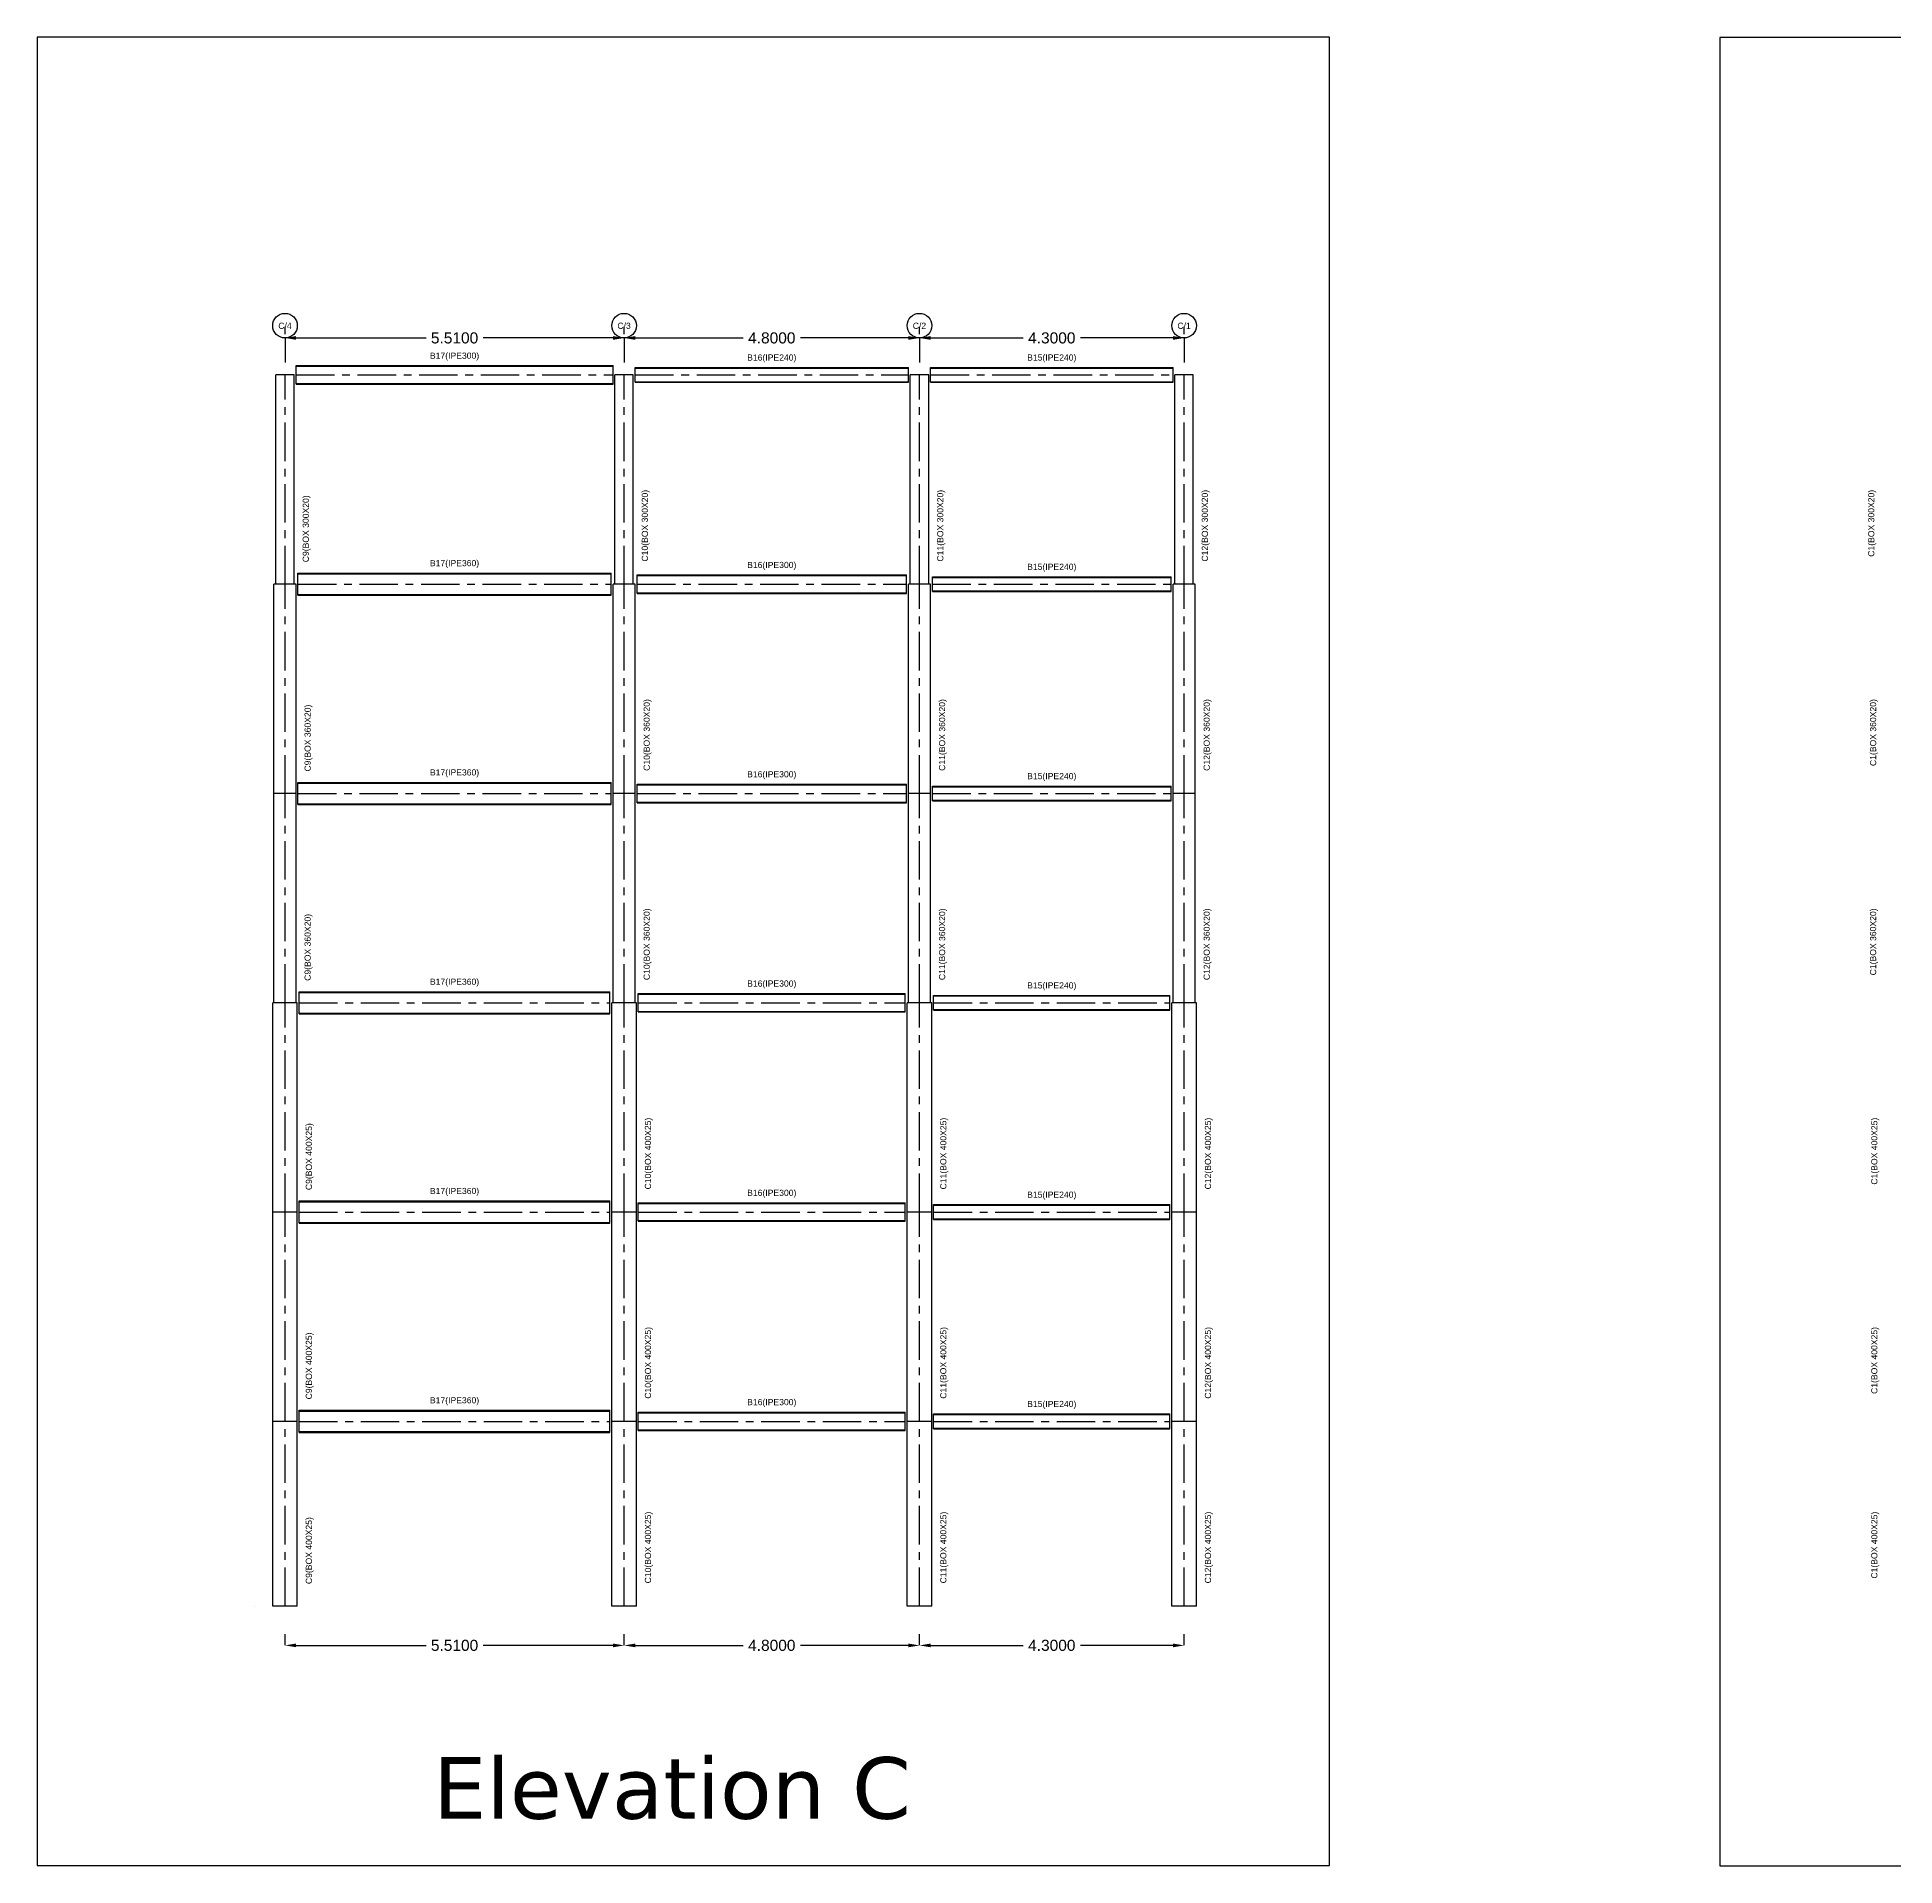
# Model space of a CAD drawing. Header units: metres. Extents: x 158 to 495, y 93 to 262.
# Drawn here: x 322.38 to 352.57, y 231.6 to 261.31 of the extents above; entities that cross this region are included whole.
import ezdxf
from ezdxf.enums import TextEntityAlignment as Align

# ---------------------------------------------------------------- set-up
doc = ezdxf.new("R2010")
doc.units = ezdxf.units.M
doc.header["$MEASUREMENT"] = 0
doc.linetypes.add('CENTER', pattern=[2, 1.25, -0.25, 0.25, -0.25])
doc.styles.get("Standard").update_dxf_attribs({"font": 'arial.ttf'})
doc.dimstyles.get("Standard").update_dxf_attribs({"dimtxt": 0.18, "dimasz": 0.18, "dimexe": 0.18, "dimexo": 0.0625, "dimgap": 0.09, "dimtad": 0, "dimtih": 1, "dimtoh": 1, "dimdec": 4, "dimzin": 0, "dimdsep": 46, "dimtxsty": 'Standard', "dimcen": 0.09, "dimadec": 0, "dimazin": 0, "dimtfac": 1, "dimtdec": 4, "dimtofl": 0, "dimtmove": 0, "dimatfit": 3, "dimfxl": 1, "dimtolj": 1, "dimtzin": 0, "dimarcsym": 0})

# ---------------------------------------------------------------- blocks, each defined once
blk = doc.blocks.new('*D152')
at = {"color": 0, "lineweight": -2, "transparency": 16777216}
for p, q in [((326.412, 235.186), (326.412, 235.363)), ((326.592, 235.183), (328.703, 235.183)), ((331.742, 235.183), (329.63, 235.183)), ((331.922, 235.186), (331.922, 235.363))]:
    blk.add_line(p, q, dxfattribs=at)
at = {"color": 0, "transparency": 16777216}
for points in [[(326.592, 235.213), (326.592, 235.153), (326.412, 235.183)], [(331.742, 235.213), (331.742, 235.153), (331.922, 235.183)]]:
    blk.add_solid(points, dxfattribs=at)
at = {"layer": 'Defpoints', "color": 0, "transparency": 16777216}
for p in [(331.922, 235.183), (326.412, 235.123), (331.922, 235.123)]:
    blk.add_point(p, dxfattribs=at)
at = {"color": 0, "transparency": 16777216, "insert": (329.167, 235.183), "char_height": 0.18, "attachment_point": 5}
blk.add_mtext('\\A1;5.5100', dxfattribs=at)
blk = doc.blocks.new('*D153')
at = {"color": 0, "lineweight": -2, "transparency": 16777216}
for p, q in [((331.922, 235.186), (331.922, 235.363)), ((332.102, 235.183), (333.855, 235.183)), ((336.542, 235.183), (334.789, 235.183)), ((336.722, 235.186), (336.722, 235.363))]:
    blk.add_line(p, q, dxfattribs=at)
at = {"color": 0, "transparency": 16777216}
for points in [[(332.102, 235.213), (332.102, 235.153), (331.922, 235.183)], [(336.542, 235.213), (336.542, 235.153), (336.722, 235.183)]]:
    blk.add_solid(points, dxfattribs=at)
at = {"layer": 'Defpoints', "color": 0, "transparency": 16777216}
for p in [(336.722, 235.183), (331.922, 235.123), (336.722, 235.123)]:
    blk.add_point(p, dxfattribs=at)
at = {"color": 0, "transparency": 16777216, "insert": (334.322, 235.183), "char_height": 0.18, "attachment_point": 5}
blk.add_mtext('\\A1;4.8000', dxfattribs=at)
blk = doc.blocks.new('*D154')
at = {"color": 0, "lineweight": -2, "transparency": 16777216}
for p, q in [((336.722, 235.186), (336.722, 235.363)), ((336.902, 235.183), (338.405, 235.183)), ((340.842, 235.183), (339.339, 235.183)), ((341.022, 235.186), (341.022, 235.363))]:
    blk.add_line(p, q, dxfattribs=at)
at = {"color": 0, "transparency": 16777216}
for points in [[(336.902, 235.213), (336.902, 235.153), (336.722, 235.183)], [(340.842, 235.213), (340.842, 235.153), (341.022, 235.183)]]:
    blk.add_solid(points, dxfattribs=at)
at = {"layer": 'Defpoints', "color": 0, "transparency": 16777216}
for p in [(341.022, 235.183), (336.722, 235.123), (341.022, 235.123)]:
    blk.add_point(p, dxfattribs=at)
at = {"color": 0, "transparency": 16777216, "insert": (338.872, 235.183), "char_height": 0.18, "attachment_point": 5}
blk.add_mtext('\\A1;4.3000', dxfattribs=at)
blk = doc.blocks.new('*D174')
at = {"color": 0, "lineweight": -2, "transparency": 16777216}
for p, q in [((326.412, 256.486), (326.412, 256.603)), ((331.922, 256.486), (331.922, 256.603)), ((326.592, 256.423), (328.703, 256.423)), ((331.742, 256.423), (329.63, 256.423))]:
    blk.add_line(p, q, dxfattribs=at)
at = {"color": 0, "transparency": 16777216}
for points in [[(326.592, 256.453), (326.592, 256.393), (326.412, 256.423)], [(331.742, 256.453), (331.742, 256.393), (331.922, 256.423)]]:
    blk.add_solid(points, dxfattribs=at)
at = {"layer": 'Defpoints', "color": 0, "transparency": 16777216}
for p in [(326.412, 256.423), (331.922, 256.423), (331.922, 256.423)]:
    blk.add_point(p, dxfattribs=at)
at = {"color": 0, "transparency": 16777216, "insert": (329.167, 256.423), "char_height": 0.18, "attachment_point": 5}
blk.add_mtext('\\A1;5.5100', dxfattribs=at)
blk = doc.blocks.new('*D175')
at = {"color": 0, "lineweight": -2, "transparency": 16777216}
for p, q in [((331.922, 256.486), (331.922, 256.603)), ((336.722, 256.486), (336.722, 256.603)), ((332.102, 256.423), (333.855, 256.423)), ((336.542, 256.423), (334.789, 256.423))]:
    blk.add_line(p, q, dxfattribs=at)
at = {"color": 0, "transparency": 16777216}
for points in [[(332.102, 256.453), (332.102, 256.393), (331.922, 256.423)], [(336.542, 256.453), (336.542, 256.393), (336.722, 256.423)]]:
    blk.add_solid(points, dxfattribs=at)
at = {"layer": 'Defpoints', "color": 0, "transparency": 16777216}
for p in [(331.922, 256.423), (336.722, 256.423), (336.722, 256.423)]:
    blk.add_point(p, dxfattribs=at)
at = {"color": 0, "transparency": 16777216, "insert": (334.322, 256.423), "char_height": 0.18, "attachment_point": 5}
blk.add_mtext('\\A1;4.8000', dxfattribs=at)
blk = doc.blocks.new('*D176')
at = {"color": 0, "lineweight": -2, "transparency": 16777216}
for p, q in [((336.722, 256.486), (336.722, 256.603)), ((341.022, 256.486), (341.022, 256.603)), ((336.902, 256.423), (338.405, 256.423)), ((340.842, 256.423), (339.339, 256.423))]:
    blk.add_line(p, q, dxfattribs=at)
at = {"color": 0, "transparency": 16777216}
for points in [[(336.902, 256.453), (336.902, 256.393), (336.722, 256.423)], [(340.842, 256.453), (340.842, 256.393), (341.022, 256.423)]]:
    blk.add_solid(points, dxfattribs=at)
at = {"layer": 'Defpoints', "color": 0, "transparency": 16777216}
for p in [(336.722, 256.423), (341.022, 256.423), (341.022, 256.423)]:
    blk.add_point(p, dxfattribs=at)
at = {"color": 0, "transparency": 16777216, "insert": (338.872, 256.423), "char_height": 0.18, "attachment_point": 5}
blk.add_mtext('\\A1;4.3000', dxfattribs=at)

msp = doc.modelspace()

# ---------------------------------------------------------------- linework, layer by layer
for p, q in [((322.38421, 261.30961), (322.38421, 231.60961)), ((343.38421, 261.30961), (322.38421, 261.30961)), ((343.38421, 231.60961), (343.38421, 261.30961)), ((349.72889, 261.30201), (349.72889, 231.60201)), ((370.72889, 261.30201), (349.72889, 261.30201)), ((322.38421, 231.60961), (343.38421, 231.60961)), ((349.72889, 231.60201), (370.72889, 231.60201))]:
    msp.add_line(p, q)
at = {"linetype": 'CENTER', "ltscale": 0.5}
for p, q in [((326.41174, 256.42301), (326.41174, 256.02301)), ((331.92174, 256.42301), (331.92174, 256.02301)), ((336.72174, 256.42301), (336.72174, 256.02301)), ((341.02174, 256.42301), (341.02174, 256.02301)), ((326.41174, 252.42301), (326.41174, 255.82301)), ((326.59174, 255.82301), (331.74174, 255.82301)), ((331.92174, 252.42301), (331.92174, 255.82301)), ((332.10174, 255.82301), (336.54174, 255.82301)), ((336.72174, 252.42301), (336.72174, 255.82301)), ((336.90174, 255.82301), (340.84174, 255.82301)), ((341.02174, 252.42301), (341.02174, 255.82301)), ((326.41174, 249.02301), (326.41174, 252.42301)), ((326.62174, 252.42301), (331.71174, 252.42301)), ((331.92174, 249.02301), (331.92174, 252.42301)), ((332.13174, 252.42301), (336.51174, 252.42301)), ((336.72174, 249.02301), (336.72174, 252.42301)), ((336.93174, 252.42301), (340.81174, 252.42301)), ((341.02174, 249.02301), (341.02174, 252.42301)), ((326.41174, 245.62301), (326.41174, 249.02301)), ((326.62174, 249.02301), (331.71174, 249.02301)), ((331.92174, 245.62301), (331.92174, 249.02301)), ((332.13174, 249.02301), (336.51174, 249.02301)), ((336.72174, 245.62301), (336.72174, 249.02301)), ((336.93174, 249.02301), (340.81174, 249.02301)), ((341.02174, 245.62301), (341.02174, 249.02301)), ((326.41174, 242.22301), (326.41174, 245.62301)), ((326.64174, 245.62301), (331.69174, 245.62301)), ((331.92174, 242.22301), (331.92174, 245.62301)), ((332.15174, 245.62301), (336.49174, 245.62301)), ((336.72174, 242.22301), (336.72174, 245.62301)), ((336.95174, 245.62301), (340.79174, 245.62301)), ((341.02174, 242.22301), (341.02174, 245.62301)), ((326.41174, 238.82301), (326.41174, 242.22301)), ((326.64174, 242.22301), (331.69174, 242.22301)), ((331.92174, 238.82301), (331.92174, 242.22301)), ((332.15174, 242.22301), (336.49174, 242.22301)), ((336.72174, 238.82301), (336.72174, 242.22301)), ((336.95174, 242.22301), (340.79174, 242.22301)), ((341.02174, 238.82301), (341.02174, 242.22301)), ((326.41174, 235.82301), (326.41174, 238.82301)), ((326.64174, 238.82301), (331.69174, 238.82301)), ((331.92174, 235.82301), (331.92174, 238.82301)), ((332.15174, 238.82301), (336.49174, 238.82301)), ((336.72174, 235.82301), (336.72174, 238.82301)), ((336.95174, 238.82301), (340.79174, 238.82301)), ((341.02174, 235.82301), (341.02174, 238.82301)), ((325.91174, 235.82301), (325.91174, 235.82301)), ((325.91174, 235.82301), (325.91174, 235.82301))]:
    msp.add_line(p, q, dxfattribs=at)
at = {"linetype": 'Continuous'}
for p, q in [((326.26174, 252.42301), (326.26174, 255.82301)), ((326.26174, 252.42301), (326.26174, 255.82301)), ((326.56174, 255.82301), (326.26174, 255.82301)), ((326.56174, 252.42301), (326.56174, 255.82301)), ((326.59174, 255.97301), (331.74174, 255.97301)), ((326.59174, 255.67301), (326.59174, 255.97301)), ((326.59174, 255.96231), (331.74174, 255.96231)), ((326.59174, 255.96231), (331.74174, 255.96231)), ((331.74174, 255.67301), (331.74174, 255.97301)), ((331.77174, 252.42301), (331.77174, 255.82301)), ((331.77174, 252.42301), (331.77174, 255.82301)), ((332.07174, 255.82301), (331.77174, 255.82301)), ((332.07174, 252.42301), (332.07174, 255.82301)), ((332.10174, 255.94301), (336.54174, 255.94301)), ((332.10174, 255.70301), (332.10174, 255.94301)), ((332.10174, 255.93321), (336.54174, 255.93321)), ((332.10174, 255.93321), (336.54174, 255.93321)), ((332.10174, 255.71281), (336.54174, 255.71281)), ((332.10174, 255.70301), (336.54174, 255.70301)), ((332.10174, 255.70301), (336.54174, 255.70301)), ((336.54174, 255.70301), (336.54174, 255.94301)), ((336.57174, 252.42301), (336.57174, 255.82301)), ((336.57174, 252.42301), (336.57174, 255.82301)), ((336.87174, 255.82301), (336.57174, 255.82301)), ((336.87174, 252.42301), (336.87174, 255.82301)), ((336.90174, 255.94301), (340.84174, 255.94301)), ((336.90174, 255.70301), (336.90174, 255.94301)), ((336.90174, 255.93321), (340.84174, 255.93321)), ((336.90174, 255.93321), (340.84174, 255.93321)), ((336.90174, 255.71281), (340.84174, 255.71281)), ((336.90174, 255.70301), (340.84174, 255.70301)), ((336.90174, 255.70301), (340.84174, 255.70301)), ((340.84174, 255.70301), (340.84174, 255.94301)), ((340.87174, 252.42301), (340.87174, 255.82301)), ((340.87174, 252.42301), (340.87174, 255.82301)), ((341.17174, 255.82301), (340.87174, 255.82301)), ((341.17174, 252.42301), (341.17174, 255.82301)), ((326.59174, 255.68371), (331.74174, 255.68371)), ((326.59174, 255.67301), (331.74174, 255.67301)), ((326.59174, 255.67301), (331.74174, 255.67301)), ((326.23174, 249.02301), (326.23174, 252.42301)), ((326.23174, 249.02301), (326.23174, 252.42301)), ((326.59174, 252.42301), (326.23174, 252.42301)), ((326.56174, 252.42301), (326.26174, 252.42301)), ((326.59174, 249.02301), (326.59174, 252.42301)), ((326.62174, 252.60301), (331.71174, 252.60301)), ((326.62174, 252.24301), (326.62174, 252.60301)), ((326.62174, 252.59031), (331.71174, 252.59031)), ((326.62174, 252.59031), (331.71174, 252.59031)), ((331.71174, 252.24301), (331.71174, 252.60301)), ((331.74174, 249.02301), (331.74174, 252.42301)), ((331.74174, 249.02301), (331.74174, 252.42301)), ((332.10174, 252.42301), (331.74174, 252.42301)), ((332.07174, 252.42301), (331.77174, 252.42301)), ((332.10174, 249.02301), (332.10174, 252.42301)), ((332.13174, 252.57301), (336.51174, 252.57301)), ((332.13174, 252.27301), (332.13174, 252.57301)), ((332.13174, 252.56231), (336.51174, 252.56231)), ((332.13174, 252.56231), (336.51174, 252.56231)), ((336.51174, 252.27301), (336.51174, 252.57301)), ((336.54174, 249.02301), (336.54174, 252.42301)), ((336.54174, 249.02301), (336.54174, 252.42301)), ((336.90174, 252.42301), (336.54174, 252.42301)), ((336.87174, 252.42301), (336.57174, 252.42301)), ((336.90174, 249.02301), (336.90174, 252.42301)), ((336.93174, 252.54301), (340.81174, 252.54301)), ((336.93174, 252.30301), (336.93174, 252.54301)), ((336.93174, 252.53321), (340.81174, 252.53321)), ((336.93174, 252.53321), (340.81174, 252.53321)), ((340.81174, 252.30301), (340.81174, 252.54301)), ((340.84174, 249.02301), (340.84174, 252.42301)), ((340.84174, 249.02301), (340.84174, 252.42301)), ((341.20174, 252.42301), (340.84174, 252.42301)), ((341.17174, 252.42301), (340.87174, 252.42301)), ((341.20174, 249.02301), (341.20174, 252.42301)), ((326.62174, 252.25571), (331.71174, 252.25571)), ((326.62174, 252.24301), (331.71174, 252.24301)), ((326.62174, 252.24301), (331.71174, 252.24301)), ((332.13174, 252.28371), (336.51174, 252.28371)), ((332.13174, 252.27301), (336.51174, 252.27301)), ((332.13174, 252.27301), (336.51174, 252.27301)), ((336.93174, 252.31281), (340.81174, 252.31281)), ((336.93174, 252.30301), (340.81174, 252.30301)), ((336.93174, 252.30301), (340.81174, 252.30301)), ((326.62174, 249.20301), (331.71174, 249.20301)), ((326.62174, 248.84301), (326.62174, 249.20301)), ((326.62174, 249.19031), (331.71174, 249.19031)), ((326.62174, 249.19031), (331.71174, 249.19031)), ((331.71174, 248.84301), (331.71174, 249.20301)), ((332.13174, 249.17301), (336.51174, 249.17301)), ((332.13174, 248.87301), (332.13174, 249.17301)), ((332.13174, 249.16231), (336.51174, 249.16231)), ((332.13174, 249.16231), (336.51174, 249.16231)), ((336.51174, 248.87301), (336.51174, 249.17301)), ((336.93174, 249.14301), (340.81174, 249.14301)), ((336.93174, 248.90301), (336.93174, 249.14301)), ((336.93174, 249.13321), (340.81174, 249.13321)), ((336.93174, 249.13321), (340.81174, 249.13321)), ((340.81174, 248.90301), (340.81174, 249.14301)), ((326.59174, 249.02301), (326.23174, 249.02301)), ((326.23174, 245.62301), (326.23174, 249.02301)), ((326.23174, 245.62301), (326.23174, 249.02301)), ((326.59174, 249.02301), (326.23174, 249.02301)), ((326.59174, 245.62301), (326.59174, 249.02301)), ((326.62174, 248.85571), (331.71174, 248.85571)), ((326.62174, 248.84301), (331.71174, 248.84301)), ((326.62174, 248.84301), (331.71174, 248.84301)), ((332.10174, 249.02301), (331.74174, 249.02301)), ((331.74174, 245.62301), (331.74174, 249.02301)), ((331.74174, 245.62301), (331.74174, 249.02301)), ((332.10174, 249.02301), (331.74174, 249.02301)), ((332.10174, 245.62301), (332.10174, 249.02301)), ((332.13174, 248.88371), (336.51174, 248.88371)), ((332.13174, 248.87301), (336.51174, 248.87301)), ((332.13174, 248.87301), (336.51174, 248.87301)), ((336.90174, 249.02301), (336.54174, 249.02301)), ((336.54174, 245.62301), (336.54174, 249.02301)), ((336.54174, 245.62301), (336.54174, 249.02301)), ((336.90174, 249.02301), (336.54174, 249.02301)), ((336.90174, 245.62301), (336.90174, 249.02301)), ((336.93174, 248.91281), (340.81174, 248.91281)), ((336.93174, 248.90301), (340.81174, 248.90301)), ((336.93174, 248.90301), (340.81174, 248.90301)), ((341.20174, 249.02301), (340.84174, 249.02301)), ((340.84174, 245.62301), (340.84174, 249.02301)), ((340.84174, 245.62301), (340.84174, 249.02301)), ((341.20174, 249.02301), (340.84174, 249.02301)), ((341.20174, 245.62301), (341.20174, 249.02301)), ((326.64174, 245.80301), (331.69174, 245.80301)), ((326.64174, 245.44301), (326.64174, 245.80301)), ((326.64174, 245.79031), (331.69174, 245.79031)), ((326.64174, 245.79031), (331.69174, 245.79031)), ((331.69174, 245.44301), (331.69174, 245.80301)), ((332.15174, 245.77301), (336.49174, 245.77301)), ((332.15174, 245.47301), (332.15174, 245.77301)), ((332.15174, 245.76231), (336.49174, 245.76231)), ((332.15174, 245.76231), (336.49174, 245.76231)), ((336.49174, 245.47301), (336.49174, 245.77301)), ((336.95174, 245.74301), (340.79174, 245.74301)), ((336.95174, 245.50301), (336.95174, 245.74301)), ((336.95174, 245.73321), (340.79174, 245.73321)), ((336.95174, 245.73321), (340.79174, 245.73321)), ((340.79174, 245.50301), (340.79174, 245.74301)), ((326.21174, 242.22301), (326.21174, 245.62301)), ((326.21174, 242.22301), (326.21174, 245.62301)), ((326.61174, 245.62301), (326.21174, 245.62301)), ((326.59174, 245.62301), (326.23174, 245.62301)), ((326.61174, 242.22301), (326.61174, 245.62301)), ((326.64174, 245.45571), (331.69174, 245.45571)), ((326.64174, 245.44301), (331.69174, 245.44301)), ((326.64174, 245.44301), (331.69174, 245.44301)), ((331.72174, 242.22301), (331.72174, 245.62301)), ((331.72174, 242.22301), (331.72174, 245.62301)), ((332.12174, 245.62301), (331.72174, 245.62301)), ((332.10174, 245.62301), (331.74174, 245.62301)), ((332.12174, 242.22301), (332.12174, 245.62301)), ((332.15174, 245.48371), (336.49174, 245.48371)), ((332.15174, 245.47301), (336.49174, 245.47301)), ((332.15174, 245.47301), (336.49174, 245.47301)), ((336.52174, 242.22301), (336.52174, 245.62301)), ((336.52174, 242.22301), (336.52174, 245.62301)), ((336.92174, 245.62301), (336.52174, 245.62301)), ((336.90174, 245.62301), (336.54174, 245.62301)), ((336.92174, 242.22301), (336.92174, 245.62301)), ((336.95174, 245.51281), (340.79174, 245.51281)), ((336.95174, 245.50301), (340.79174, 245.50301)), ((336.95174, 245.50301), (340.79174, 245.50301)), ((340.82174, 242.22301), (340.82174, 245.62301)), ((340.82174, 242.22301), (340.82174, 245.62301)), ((341.22174, 245.62301), (340.82174, 245.62301)), ((341.20174, 245.62301), (340.84174, 245.62301)), ((341.22174, 242.22301), (341.22174, 245.62301)), ((326.61174, 242.22301), (326.21174, 242.22301)), ((326.21174, 238.82301), (326.21174, 242.22301)), ((326.21174, 238.82301), (326.21174, 242.22301)), ((326.61174, 242.22301), (326.21174, 242.22301)), ((326.61174, 238.82301), (326.61174, 242.22301)), ((326.64174, 242.40301), (331.69174, 242.40301)), ((326.64174, 242.04301), (326.64174, 242.40301)), ((326.64174, 242.39031), (331.69174, 242.39031)), ((326.64174, 242.39031), (331.69174, 242.39031)), ((331.69174, 242.04301), (331.69174, 242.40301)), ((332.12174, 242.22301), (331.72174, 242.22301)), ((331.72174, 238.82301), (331.72174, 242.22301)), ((331.72174, 238.82301), (331.72174, 242.22301)), ((332.12174, 242.22301), (331.72174, 242.22301)), ((332.12174, 238.82301), (332.12174, 242.22301)), ((332.15174, 242.37301), (336.49174, 242.37301)), ((332.15174, 242.07301), (332.15174, 242.37301)), ((332.15174, 242.36231), (336.49174, 242.36231)), ((332.15174, 242.36231), (336.49174, 242.36231)), ((336.49174, 242.07301), (336.49174, 242.37301)), ((336.92174, 242.22301), (336.52174, 242.22301)), ((336.52174, 238.82301), (336.52174, 242.22301)), ((336.52174, 238.82301), (336.52174, 242.22301)), ((336.92174, 242.22301), (336.52174, 242.22301)), ((336.92174, 238.82301), (336.92174, 242.22301)), ((336.95174, 242.34301), (340.79174, 242.34301)), ((336.95174, 242.10301), (336.95174, 242.34301)), ((336.95174, 242.33321), (340.79174, 242.33321)), ((336.95174, 242.33321), (340.79174, 242.33321)), ((336.95174, 242.11281), (340.79174, 242.11281)), ((340.79174, 242.10301), (340.79174, 242.34301)), ((341.22174, 242.22301), (340.82174, 242.22301)), ((340.82174, 238.82301), (340.82174, 242.22301)), ((340.82174, 238.82301), (340.82174, 242.22301)), ((341.22174, 242.22301), (340.82174, 242.22301)), ((341.22174, 238.82301), (341.22174, 242.22301)), ((326.64174, 242.05571), (331.69174, 242.05571)), ((326.64174, 242.04301), (331.69174, 242.04301)), ((326.64174, 242.04301), (331.69174, 242.04301)), ((332.15174, 242.08371), (336.49174, 242.08371)), ((332.15174, 242.07301), (336.49174, 242.07301)), ((332.15174, 242.07301), (336.49174, 242.07301)), ((336.95174, 242.10301), (340.79174, 242.10301)), ((336.95174, 242.10301), (340.79174, 242.10301)), ((326.21174, 235.82301), (326.21174, 238.82301)), ((326.21174, 235.82301), (326.21174, 238.82301)), ((326.61174, 238.82301), (326.21174, 238.82301)), ((326.61174, 238.82301), (326.21174, 238.82301)), ((326.61174, 235.82301), (326.61174, 238.82301)), ((326.64174, 239.00301), (331.69174, 239.00301)), ((326.64174, 238.64301), (326.64174, 239.00301)), ((326.64174, 238.99031), (331.69174, 238.99031)), ((326.64174, 238.99031), (331.69174, 238.99031)), ((331.69174, 238.64301), (331.69174, 239.00301)), ((331.72174, 235.82301), (331.72174, 238.82301)), ((331.72174, 235.82301), (331.72174, 238.82301)), ((332.12174, 238.82301), (331.72174, 238.82301)), ((332.12174, 238.82301), (331.72174, 238.82301)), ((332.12174, 235.82301), (332.12174, 238.82301)), ((332.15174, 238.97301), (336.49174, 238.97301)), ((332.15174, 238.67301), (332.15174, 238.97301)), ((332.15174, 238.96231), (336.49174, 238.96231)), ((332.15174, 238.96231), (336.49174, 238.96231)), ((336.49174, 238.67301), (336.49174, 238.97301)), ((336.52174, 235.82301), (336.52174, 238.82301)), ((336.52174, 235.82301), (336.52174, 238.82301)), ((336.92174, 238.82301), (336.52174, 238.82301)), ((336.92174, 238.82301), (336.52174, 238.82301)), ((336.92174, 235.82301), (336.92174, 238.82301)), ((336.95174, 238.94301), (340.79174, 238.94301)), ((336.95174, 238.70301), (336.95174, 238.94301)), ((336.95174, 238.93321), (340.79174, 238.93321)), ((336.95174, 238.93321), (340.79174, 238.93321)), ((340.79174, 238.70301), (340.79174, 238.94301)), ((340.82174, 235.82301), (340.82174, 238.82301)), ((340.82174, 235.82301), (340.82174, 238.82301)), ((341.22174, 238.82301), (340.82174, 238.82301)), ((341.22174, 238.82301), (340.82174, 238.82301)), ((341.22174, 235.82301), (341.22174, 238.82301)), ((326.64174, 238.65571), (331.69174, 238.65571)), ((326.64174, 238.64301), (331.69174, 238.64301)), ((326.64174, 238.64301), (331.69174, 238.64301)), ((332.15174, 238.68371), (336.49174, 238.68371)), ((332.15174, 238.67301), (336.49174, 238.67301)), ((332.15174, 238.67301), (336.49174, 238.67301)), ((336.95174, 238.71281), (340.79174, 238.71281)), ((336.95174, 238.70301), (340.79174, 238.70301)), ((336.95174, 238.70301), (340.79174, 238.70301)), ((326.61174, 235.82301), (326.21174, 235.82301)), ((332.12174, 235.82301), (331.72174, 235.82301)), ((336.92174, 235.82301), (336.52174, 235.82301)), ((341.22174, 235.82301), (340.82174, 235.82301))]:
    msp.add_line(p, q, dxfattribs=at)
for centre in [(326.41174, 256.62301), (331.92174, 256.62301), (336.72174, 256.62301), (341.02174, 256.62301)]:
    msp.add_circle(centre, 0.2, dxfattribs=at)

# ---------------------------------------------------------------- texts
for s, p in [('C/4', (326.41174, 256.62301)), ('C/3', (331.92174, 256.62301)), ('C/2', (336.72174, 256.62301)), ('C/1', (341.02174, 256.62301)), ('B17(IPE300)', (329.16674, 256.12301)), ('B16(IPE240)', (334.32174, 256.09301)), ('B15(IPE240)', (338.87174, 256.09301)), ('B17(IPE360)', (329.16674, 252.75301)), ('B16(IPE300)', (334.32174, 252.72301)), ('B15(IPE240)', (338.87174, 252.69301)), ('B17(IPE360)', (329.16674, 249.35301)), ('B16(IPE300)', (334.32174, 249.32301)), ('B15(IPE240)', (338.87174, 249.29301)), ('B17(IPE360)', (329.16674, 245.95301)), ('B16(IPE300)', (334.32174, 245.92301)), ('B15(IPE240)', (338.87174, 245.89301)), ('B17(IPE360)', (329.16674, 242.55301)), ('B16(IPE300)', (334.32174, 242.52301)), ('B15(IPE240)', (338.87174, 242.49301)), ('B17(IPE360)', (329.16674, 239.15301)), ('B16(IPE300)', (334.32174, 239.12301)), ('B15(IPE240)', (338.87174, 239.09301))]:
    msp.add_text(s, height=0.1).set_placement(p, align=Align.MIDDLE)
for s, p in [('C10(BOX 300X20)', (332.27174, 253.37301)), ('C11(BOX 300X20)', (337.07174, 253.37301)), ('C12(BOX 300X20)', (341.37174, 253.37301)), ('C1(BOX 300X20)', (352.20059, 253.41194)), ('C9(BOX 300X20)', (326.76174, 253.32301)), ('C9(BOX 360X20)', (326.79174, 249.92301)), ('C10(BOX 360X20)', (332.30174, 249.97301)), ('C11(BOX 360X20)', (337.10174, 249.97301)), ('C12(BOX 360X20)', (341.40174, 249.97301)), ('C1(BOX 360X20)', (352.23059, 250.01194)), ('C9(BOX 360X20)', (326.79174, 246.52301)), ('C10(BOX 360X20)', (332.30174, 246.57301)), ('C11(BOX 360X20)', (337.10174, 246.57301)), ('C12(BOX 360X20)', (341.40174, 246.57301)), ('C1(BOX 360X20)', (352.23059, 246.61194)), ('C9(BOX 400X25)', (326.81174, 243.12301)), ('C10(BOX 400X25)', (332.32174, 243.17301)), ('C11(BOX 400X25)', (337.12174, 243.17301)), ('C12(BOX 400X25)', (341.42174, 243.17301)), ('C1(BOX 400X25)', (352.25059, 243.21194)), ('C10(BOX 400X25)', (332.32174, 239.77301)), ('C11(BOX 400X25)', (337.12174, 239.77301)), ('C12(BOX 400X25)', (341.42174, 239.77301)), ('C1(BOX 400X25)', (352.25059, 239.81194)), ('C9(BOX 400X25)', (326.81174, 239.72301)), ('C10(BOX 400X25)', (332.32174, 236.77301)), ('C11(BOX 400X25)', (337.12174, 236.77301)), ('C12(BOX 400X25)', (341.42174, 236.77301)), ('C1(BOX 400X25)', (352.25059, 236.81194)), ('C9(BOX 400X25)', (326.81174, 236.72301))]:
    msp.add_text(s, height=0.1, rotation=90).set_placement(p, align=Align.MIDDLE)
at = {"insert": (328.81792, 233.36777), "char_height": 1, "attachment_point": 1}
msp.add_mtext_dynamic_manual_height_columns('{\\fVerdana|b0|i0|c0|p34;Elevation C}', width=10.4806446, gutter_width=1, heights=[2.9758], dxfattribs=at)

# ---------------------------------------------------------------- dimensions: what is measured, and where the dimension line sits
for base, p1, p2, picture, middle in [((331.92174, 256.42301), (326.41174, 256.42301), (331.92174, 256.42301), '*D174', (329.16674, 256.42301)), ((336.72174, 256.42301), (331.92174, 256.42301), (336.72174, 256.42301), '*D175', (334.32174, 256.42301)), ((341.02174, 256.42301), (336.72174, 256.42301), (341.02174, 256.42301), '*D176', (338.87174, 256.42301)), ((331.92174, 235.18301), (326.41174, 235.12301), (331.92174, 235.12301), '*D152', (329.16674, 235.18301)), ((336.72174, 235.18301), (331.92174, 235.12301), (336.72174, 235.12301), '*D153', (334.32174, 235.18301)), ((341.02174, 235.18301), (336.72174, 235.12301), (341.02174, 235.12301), '*D154', (338.87174, 235.18301))]:
    dim = msp.add_linear_dim(base=base, p1=p1, p2=p2, dimstyle='Standard')
    dim.commit()
    dim.dimension.update_dxf_attribs({"geometry": picture, "text_midpoint": middle})

doc.saveas('drawing.dxf')
